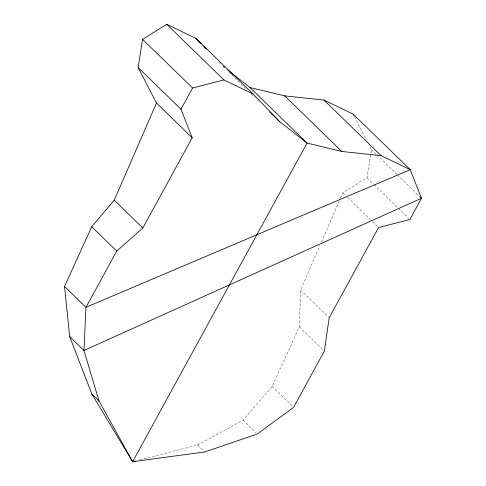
<?xml version="1.0" encoding="UTF-8"?>
<svg xmlns="http://www.w3.org/2000/svg" width="486" height="486" viewBox="0 0 486 486"><rect width="100%" height="100%" fill="white"/><g stroke="black" fill="none" stroke-linecap="round" stroke-linejoin="round"><path stroke-width="0.36" stroke-dasharray="2.43 1.82" d="M139.925 459.823L197.638 445.006L243.036 420.129L272.154 386.467L299.358 326.786L300.603 289.966L319.916 245.552M340.431 198.361L342.849 192.808L367.009 177.761L371.462 149.621L369.038 144.925M321.422 242.083L339.228 201.137M222.959 66.309L224.714 67.688M371.462 149.621L376.358 154.378M376.899 154.906L397.007 174.474M397.554 175.003L419.837 196.684M367.009 177.761L373.515 184.097M374.056 184.625L397.931 207.85M398.471 208.379L408.781 218.408M222.916 66.375L226.184 69.553M228.906 72.201L231.081 74.322M231.628 74.85L246.317 89.145M251.219 93.913L255.029 97.619M257.75 100.268L258.838 101.325M342.849 192.808L345.552 195.445M347.721 197.553L370.447 219.666M372.61 221.768L378.023 227.035M300.603 289.966L328.639 317.243M299.358 326.786L323.816 350.582M272.154 386.467L292.511 406.278M243.036 420.129L256.268 432.996M197.638 445.006L204.266 451.458M218.73 62.068L221.853 65.306M354.488 116.768L366.614 140.235"/><path stroke-width="0.73" d="M138.127 67.493L142.58 39.348L166.741 24.3L195.834 38.315L252.975 93.919L279.517 121.451L307.055 143.084L341.84 151.474L381.158 155.672L410.251 169.687L421.465 198.27L409.868 219.465L378.564 227.563L329.18 317.765L324.356 351.111L293.587 407.323L257.325 434.028L204.776 451.956L132.617 461.7L91.878 394.055L69.662 336.598L64.535 286.442L91.733 226.755L114.246 200.177L156.486 103.026L138.127 67.493L180.986 109.192L192.201 137.775L142.817 227.983L116.737 251.086L85.961 307.292L83.944 350.497L99.023 401.005L132.617 461.7L135.539 460.947M180.986 109.192L192.584 88.002L223.888 79.904L252.975 93.919M132.617 461.7L307.055 143.084L249.907 87.48L227.648 69.99M249.907 87.48L284.699 95.876L324.01 100.073L353.103 114.089L410.251 169.687L85.961 307.292L64.535 286.442M324.01 100.073L381.158 155.672M420.378 197.213L421.465 198.27L83.944 350.497L69.662 336.598M284.699 95.876L341.84 151.474M269.724 111.92L279.517 121.451M166.741 24.3L223.888 79.904M142.58 39.348L192.584 88.002M156.486 103.026L192.201 137.775M114.246 200.177L142.817 227.983M91.733 226.755L116.737 251.086M91.878 394.055L99.023 401.005M195.834 38.315L201.034 43.716M203.64 46.413L206.24 49.11M353.103 114.089L353.796 115.425"/></g></svg>
